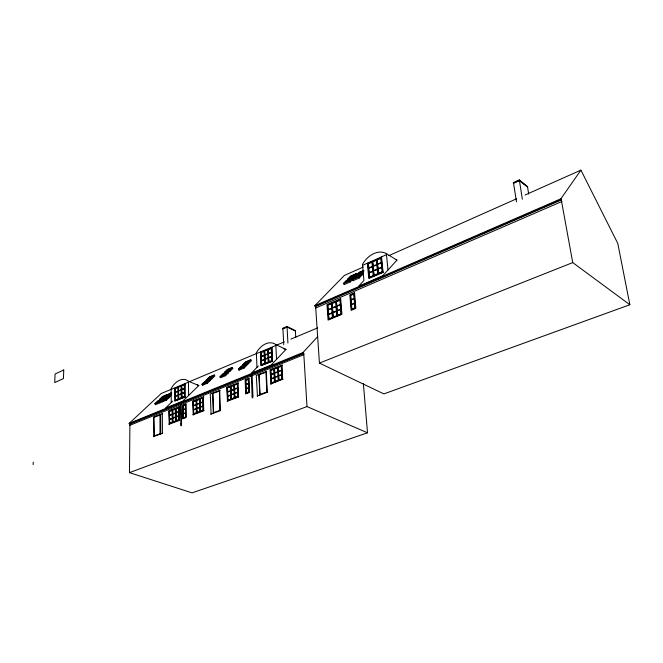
<?xml version="1.0" encoding="UTF-8"?>
<svg xmlns="http://www.w3.org/2000/svg" width="663" height="663" viewBox="0 0 663 663"><rect width="100%" height="100%" fill="white"/><g stroke="black" fill="none" stroke-linecap="round" stroke-linejoin="round"><path stroke-width="0.99" d="M367.517 432.815L192.046 492.866L129.476 472.644L129.907 423.997L303.745 353.23L307.002 406.568L367.517 432.815L363.365 383.504M33.15 464.589L33.266 462.128M252.048 373.418L252.934 396.126L252.818 397.643L252.205 397.883L251.269 374.363M314.809 305.701L560.881 198.809L580.921 170.134L617.783 243.412L629.85 304.74L383.877 393.897L319.425 363.092L315.621 306.48L314.809 305.701L344.337 275.468L363.266 267.04M396.955 260.153L382.742 275.758L358.526 286.283L363.921 280.515L362.495 264.33A20.735 14.959 -58.6 0 1 386.38 253.656L396.955 260.153L396.176 259.921M129.907 423.997L129.152 423.408L302.983 352.534L317.676 336.663M359.238 277.988L362.139 274.93L361.492 273.802L355.169 276.595L352.244 279.645L352.89 280.781L359.238 277.988L358.592 276.852L361.492 273.802M363.548 271.316L362.354 272.568L357.092 274.896L359.495 272.385L363.871 270.446M363.705 270.371L359.205 272.369L356.329 275.377L362.644 272.584L363.788 271.382M353.296 278.825L352.658 277.706L346.393 280.466L343.442 283.524L344.089 284.651L350.371 281.891L356.769 275.195M283.88 348.854L286.018 349.434L271.026 365.122L251.352 373.153L258.346 365.968M343.442 283.524L349.724 280.756L352.658 277.706M348.208 280.366L347.569 279.247L353.818 276.488L356.711 273.471L357.34 274.59M347.569 279.247L350.478 276.239L356.711 273.471M244.15 368.023L247.183 364.957L246.611 363.987L241.498 366.109L238.44 369.175L239.02 370.136L244.15 368.023L243.57 367.045L246.611 363.987M244.987 365.147L248.393 363.738L251.393 360.713L250.821 359.752L245.724 361.874L242.708 364.899L243.288 365.86M242.708 364.899L247.821 362.769L250.821 359.752M239.02 370.136L240.246 368.91M225.544 375.706L228.627 372.647L228.055 371.694L223.066 373.766L219.967 376.824L220.547 377.777L225.544 375.706L224.972 374.752L228.055 371.694M226.531 372.813L229.854 371.429L232.904 368.404L232.332 367.459L227.359 369.531L224.301 372.548L224.873 373.501M224.301 372.548L229.282 370.476L232.332 367.459M201.95 384.283L206.823 382.269L209.956 379.211L210.527 380.156L207.403 383.214L202.522 385.228L201.95 384.283L205.082 381.233L209.956 379.211M206.334 380.023L211.199 378.001L214.29 374.985L214.853 375.921L211.77 378.938L206.906 380.96L206.334 380.023L209.433 377.007L214.29 374.985M202.522 385.228L203.773 384.01M197.334 384.78L198.817 385.551L182.739 401.148L165.261 408.275L172.712 401.148M166.446 400.137L169.662 397.096L169.098 396.184L164.499 398.09L161.275 401.132L161.838 402.043L166.446 400.137L165.883 399.225L169.098 396.184M161.838 402.043L163.123 400.825M171.584 393.631L170.258 394.883L166.43 396.474L169.082 393.971L170.996 393.176M171.717 392.736L168.966 393.88L165.783 396.888L170.374 394.974L171.651 393.772M154.869 403.784L159.443 401.894L162.667 398.853L163.231 399.764L160.007 402.806L155.432 404.695L154.869 403.784L158.109 400.75L162.667 398.853M159.957 400.444L159.393 399.54L163.952 397.643L167.142 394.642L167.698 395.546M159.393 399.54L162.601 396.54L167.142 394.642M129.152 423.408L161.225 393.515L171.717 389.115M513.394 183.22L519.419 180.477L527.698 186.983L519.32 179.872L513.295 182.615L513.394 183.22L519.378 180.576M519.311 180.527L527.632 186.933M362.586 265.333L386.479 254.667M381.126 257.584L382.841 272.07L369.192 277.681L367.907 263.476L381.399 257.75M368.976 268.059L368.321 263.708L372.233 262.258M373.368 266.112L372.705 261.752L376.634 260.294M377.777 264.156L377.106 259.788L381.059 258.321M388.816 255.669L516.568 198.784M525.088 194.988L580.921 170.134M368.694 267.893L372.614 266.443M373.087 265.946L377.032 264.487M377.504 263.99L381.465 262.523M369.39 272.659L368.736 268.291L372.656 266.849M373.791 270.719L373.128 266.352L377.065 264.893M378.217 268.772L377.545 264.396L381.498 262.929M355.451 276.612L360.722 274.283L358.31 276.827L353.014 279.164M352.675 278.402L354.456 277.606L353.818 276.488M361.484 274.515L363.291 273.711L362.644 272.584M360.324 275.725L362.139 274.93M352.244 279.645L358.592 276.852M369.109 272.493L373.037 271.051M373.518 270.554L377.462 269.103M377.943 268.606L381.905 267.148M369.805 277.275L369.15 272.899L373.078 271.457M374.222 275.344L373.551 270.96L377.504 269.51M378.656 273.405L377.976 269.012L381.946 267.554M369.531 277.117L373.468 275.675M373.94 275.186L377.902 273.736M378.374 273.247L382.352 271.789M369.192 277.681L382.493 271.871M369.473 277.847L382.775 272.029M383.363 272.377L368.769 278.394L367.401 263.178M315.099 306.207L561.196 199.406L572.733 262.589L629.85 304.74M315.621 306.48L561.66 199.787M315.721 307.997L561.959 201.453M328.782 319.541L327.456 305.005L340.558 299.635M328.434 309.646L327.845 305.253L331.657 303.886M332.702 307.823L332.097 303.422L335.934 302.046M336.986 305.983L336.373 301.582L340.227 300.198M286.971 327L295.541 331.177L295.507 330.655L287.021 326.445L282.753 328.276L282.778 328.798L287.038 327.033M282.778 328.798L287.046 326.967M328.152 309.488L331.972 308.129M332.412 307.665L336.249 306.298M336.696 305.834L340.558 304.458M328.773 314.303L328.177 309.903L331.997 308.535M333.041 312.488L332.445 308.071L336.282 306.704M337.334 310.657L336.729 306.24L340.591 304.864M328.483 314.154L332.312 312.795M332.76 312.331L336.605 310.972M337.053 310.508L340.915 309.14M329.113 318.978L328.516 314.56L332.345 313.201M333.39 317.171L332.785 312.745L336.638 311.378M337.691 315.356L337.086 310.914L340.948 309.546M295.4 331.177L295.756 337.368M328.823 318.828L332.66 317.478M333.108 317.022L336.961 315.663M337.409 315.198L341.279 313.839M328.492 319.392L341.685 314.096M189.833 381.515L256.581 353.512M276.612 345.108L284.236 341.909M290.916 339.108L317.618 327.903M171.137 389.413L188.458 382.145M256.39 353.652L275.849 345.489M175.43 400.667L174.982 388.236L184.894 384.358M261.28 365.147L272.435 360.854L261.28 365.147L260.716 352.293L271.805 347.942M175.554 392.198L175.256 388.468L178.156 387.474M178.737 390.88L178.43 387.142L181.355 386.139M181.935 389.546L181.629 385.8L184.554 384.797M261.471 356.437L261.04 352.534L264.264 351.415M265.043 354.954L264.612 351.034L267.852 349.915M268.639 353.454L268.2 349.534L271.449 348.406M175.289 392.09L178.198 391.104M178.471 390.764L181.397 389.769M181.67 389.438L184.604 388.435M261.205 356.313L264.438 355.202M264.777 354.829L268.026 353.711M268.374 353.329L271.639 352.21M175.596 396.184L175.289 392.446L178.198 391.452M178.778 394.866L178.471 391.12L181.397 390.117M181.985 393.54L181.67 389.786L184.612 388.783M261.653 360.597L261.214 356.677L264.454 355.567M265.233 359.114L264.794 355.194L268.043 354.075M268.838 357.63L268.391 353.694L271.656 352.575M160.869 400.062L164.515 398.554L163.952 397.643M167.258 397.41L170.938 395.886L170.374 394.974M167.822 397.858L169.662 397.096M208.903 380.827L210.527 380.156M226.97 373.335L228.627 372.647M161.275 401.132L165.883 399.225M219.967 376.824L224.972 374.752M238.44 369.175L243.57 367.045M175.322 396.076L178.239 395.09M178.513 394.758L181.438 393.764M181.712 393.432L184.654 392.438M261.388 360.481L264.62 359.371M264.968 358.998L268.225 357.879M268.573 357.506L271.838 356.387M175.629 400.179L175.322 396.424L178.239 395.438M178.828 398.869L178.513 395.107L181.447 394.12M182.035 397.551L181.72 393.781L184.662 392.786M261.835 364.774L261.404 360.846L264.636 359.736M265.424 363.299L264.985 359.363L268.242 358.252M269.037 361.816L268.59 357.871L271.855 356.752M175.355 400.071L178.281 399.093M178.554 398.761L181.488 397.775M181.761 397.444L184.704 396.449M261.57 364.658L264.81 363.556M265.159 363.175L268.416 362.073M268.764 361.7L272.037 360.581M175.09 400.535L185.052 396.714L175.363 400.643M174.974 388.079L174.759 401.115L185.4 397.013M260.65 352.152L260.915 365.761L272.841 361.161M129.409 423.814L303.745 353.23M180.609 403.137L181.165 402.905L181.563 424.129L181.422 425.588L180.866 425.803L180.435 402.607M129.898 425.298L303.828 354.655M153.957 436.652L153.601 416.994L162.675 413.588M169.247 424.444L168.816 410.828L179.524 406.759M193.256 414.947L192.693 401.148L203.756 396.946M211.083 414.3L210.279 394.029L220.058 390.341M227.492 401.405L226.738 387.358L238.307 382.957M257.468 396.159L256.274 375.391L266.659 371.471M271.051 384.175L270.04 369.813L282.272 365.147M154.297 436.072L153.94 417.3L160.313 414.98M169.587 423.856L169.156 411.135L179.184 407.347M193.604 414.35L193.057 401.455L203.408 397.543M213.627 412.842L212.815 393.457L219.71 390.946M227.848 400.792L227.119 387.664L237.951 383.562M260.161 394.626L258.984 374.769L266.286 372.1M271.424 383.546L270.454 370.12L281.899 365.777M172.372 410.405L169.43 411.383L169.728 415.195M172.952 413.903L172.645 410.082L175.604 409.104M176.184 412.601L175.877 408.773L178.844 407.786M193.679 405.574L193.347 401.703L196.372 400.701M199.712 399.35L196.671 400.361L197.01 404.231M200.35 402.889L200.002 399.01L203.06 397.991M227.815 391.85L227.426 387.913L230.583 386.861M231.304 390.449L230.906 386.504L234.08 385.443M237.594 384.026L234.404 385.087L234.801 389.048M274.117 369.258L270.786 370.368L271.242 374.404M277.814 367.758L274.474 368.877L274.938 372.913M278.642 371.421L278.178 367.377L281.535 366.249M169.455 415.088L172.405 414.118M172.678 413.795L175.637 412.825M175.91 412.494L178.877 411.516M193.405 405.466L196.439 404.463M196.737 404.123L199.778 403.121M200.077 402.781L203.135 401.77M227.542 391.742L230.707 390.689M231.031 390.341L234.205 389.28M234.528 388.932L237.719 387.872M270.968 374.28L274.308 373.17M274.664 372.797L278.012 371.678M278.377 371.305L281.742 370.178M169.761 419.273L169.463 415.444L172.405 414.483M172.985 417.988L172.678 414.151L175.637 413.182M176.225 416.695L175.91 412.858L178.886 411.88M193.745 409.701L193.414 405.822L196.447 404.828M197.077 408.375L196.737 404.488L199.787 403.485M200.433 407.041L200.085 403.145L203.143 402.134M227.939 396.06L227.55 392.106L230.716 391.062M231.428 394.667L231.039 390.706L234.221 389.653M234.942 393.267L234.545 389.297L237.735 388.245M271.449 378.697L270.985 374.653L274.325 373.542M275.145 377.222L274.681 373.17L278.029 372.059M278.866 375.739L278.394 371.678L281.758 370.559M169.488 419.173L172.438 418.204M172.712 417.881L175.67 416.919M175.952 416.588L178.919 415.618M193.472 409.593L196.513 408.599M196.803 408.267L199.861 407.264M200.151 406.925L203.218 405.922M227.666 395.944L230.84 394.899M231.163 394.551L234.346 393.507M234.669 393.151L237.868 392.098M271.175 378.581L274.515 377.471M274.872 377.098L278.228 375.996M278.593 375.614L281.966 374.504M169.786 423.367L169.488 419.53L172.438 418.568M173.018 422.091L172.712 418.245L175.678 417.276M176.259 420.798L175.952 416.952L178.927 415.974M193.811 413.845L193.48 409.958L196.521 408.963M197.151 412.527L196.812 408.632L199.861 407.629M200.508 411.193L200.16 407.289L203.226 406.286M228.064 400.278L227.674 396.317L230.848 395.272M231.569 398.894L231.172 394.924L234.354 393.872M235.083 397.502L234.677 393.524L237.876 392.471M271.648 383.015L271.192 378.954L274.532 377.852M275.36 381.548L274.896 377.479L278.253 376.369M279.082 380.073L278.609 375.996L281.982 374.885M319.425 363.092L572.733 262.589M169.513 423.267L172.463 422.306M172.745 421.983L175.712 421.022M175.985 420.698L178.687 419.629L179.317 420.01M193.538 413.745L196.588 412.751M196.878 412.419L199.936 411.425M200.234 411.085L203.301 410.09M227.79 400.17L230.973 399.126M231.288 398.778L234.478 397.742M234.81 397.386L238.009 396.341M271.382 382.891L274.457 381.673L275.062 382.045M275.087 381.424L278.452 380.322M278.808 379.949L282.189 378.838M169.239 423.732L178.969 419.878L178.836 407.215M193.264 414.218L203.665 410.364M227.508 400.659L238.39 396.623M271.084 383.396L282.256 378.971L283.018 379.443M168.899 424.32L179.665 420.325M192.916 414.814L204.038 410.679M227.152 401.264L238.788 396.938M270.711 384.026L282.678 379.286L281.932 364.99M180.842 424.022L181.405 423.806M252.131 396.035L252.744 395.794M153.949 435.947L160.371 433.693M213.279 412.709L220.224 410.256M259.821 394.477L267.189 391.874M153.609 436.527L162.75 433.212M210.743 414.168L220.605 410.579M257.128 396.01L267.603 392.189M129.476 472.644L307.002 406.568M160.711 434.008L160.653 414.408M172.745 422.555L172.645 409.941M175.985 421.27L175.869 408.632M169.156 411.135L169.703 411.483M196.878 412.999L196.381 400.112L196.944 400.469M200.226 411.673L199.986 398.869M178.554 399.333L178.43 387.01M213.271 413.447L212.79 393.292M181.761 398.015L181.621 385.675M185.234 383.778L185.068 396.88M171.236 402.557L171.137 388.543A16.956 11.047 -68.1 0 1 188.449 381.275L198.817 385.551M231.279 399.383L230.873 386.372M234.793 397.991L234.097 384.838L234.677 385.203M259.797 395.247L258.918 374.603M278.783 380.579L278.112 367.252M270.454 370.12L271.059 370.493M265.134 363.796L264.554 350.926M274.739 369.001L274.142 368.628L274.789 381.929M268.739 362.313L268.142 349.418M272.17 347.321L272.51 361.004M256.971 367.385L256.349 352.741A17.959 12.44 -65.3 0 1 275.8 344.578L286.018 349.434M333.058 317.734L331.989 303.331M337.359 315.919L336.265 301.483M373.882 275.916L372.565 261.686M378.316 273.976L376.974 259.722M159.443 401.894L160.007 402.806M206.823 382.269L207.403 383.214M211.199 378.001L211.77 378.938M229.282 370.476L229.854 371.429M247.821 362.769L248.393 363.738M302.983 352.534L303.256 352.998M349.724 280.756L350.371 281.891M560.881 198.809L561.196 199.406M527.533 186.983L528.684 194.068M519.32 179.872L522.345 199.232M513.56 183.22L516.477 201.842M386.38 253.656L387.988 269.998M381.548 256.863L383.023 272.17M380.786 258.147L381.184 262.357M381.225 262.763L381.631 266.982M381.673 267.388L382.079 271.623M376.36 260.128L376.75 264.322M376.791 264.728L377.189 268.938M377.222 269.344L377.62 273.579M371.951 262.092L372.341 266.277M372.374 266.683L372.763 270.885M372.805 271.291L373.186 275.51M340.276 299.477L341.395 313.947M339.937 300.041L340.268 304.3M340.301 304.707L340.633 308.983M340.666 309.397L340.997 313.69M335.644 301.897L335.967 306.14M336 306.555L336.323 310.823M336.348 311.229L336.671 315.513M331.376 303.737L331.682 307.98M331.715 308.386L332.03 312.646M332.064 313.052L332.378 317.328M287.021 326.445L287.916 343.02M282.919 328.798L283.764 344.752M281.56 365.62L282.256 378.971M281.261 366.125L281.468 370.062M281.485 370.435L281.692 374.38M281.709 374.761L281.916 378.714M277.548 367.634L277.739 371.553M277.764 371.935L277.963 375.871M277.979 376.252L278.178 380.197M275.8 344.578L276.537 359.354M273.844 369.134L274.034 373.045M274.051 373.426L274.242 377.355M274.258 377.728L274.457 381.673M271.474 347.785L272.103 360.705M271.184 348.282L271.374 352.086M271.391 352.451L271.573 356.263M271.59 356.628L271.772 360.465M267.587 349.791L267.761 353.586M267.777 353.951L267.96 357.763M267.976 358.128L268.15 361.948M266.319 371.321L267.264 392.048M265.946 371.943L266.849 391.725M263.998 351.291L264.172 355.078M264.189 355.443L264.355 359.247M264.371 359.611L264.545 363.432M237.967 382.808L238.44 396.797M237.603 383.421L238.05 396.482M237.321 383.91L237.453 387.756M237.462 388.128L237.594 391.982M237.603 392.355L237.735 396.225M233.807 385.327L233.931 389.173M233.948 389.537L234.072 393.391M234.08 393.764L234.205 397.626M230.318 386.744L230.434 390.573M230.442 390.946L230.567 394.792M230.575 395.156L230.691 399.018M219.718 390.2L220.265 410.438M219.37 390.805L219.884 410.124M203.417 396.805L203.69 410.546M203.069 397.402L203.326 410.231M202.787 397.883L202.861 401.662M202.87 402.027L202.944 405.814M202.953 406.179L203.027 409.983M199.439 399.242L199.505 403.013M199.513 403.369L199.588 407.157M199.588 407.521L199.662 411.317M196.099 400.593L196.165 404.355M196.173 404.712L196.24 408.491M196.24 408.856L196.306 412.643M188.449 381.275L188.648 395.413M184.554 384.225L184.712 396.582M184.289 384.681L184.331 388.327M184.339 388.675L184.389 392.33M184.389 392.678L184.438 396.341M181.082 386.032L181.123 389.662M181.132 390.01L181.173 393.656M181.173 394.013L181.214 397.667M179.184 406.626L179.325 420.193M178.562 407.687L178.604 411.416M178.612 411.773L178.645 415.51M178.654 415.875L178.687 419.629M177.891 387.366L177.924 390.996M177.933 391.344L177.966 394.982M177.974 395.33L178.007 398.985M175.322 408.996L175.355 412.717M175.363 413.074L175.397 416.812M175.397 417.168L175.43 420.914M172.098 410.298L172.131 414.019M172.131 414.375L172.156 418.104M172.165 418.461L172.189 422.198M162.327 413.455L162.41 433.08M159.974 414.856L160.032 433.569M63.747 369.971L63.441 378.573L54.739 382.592L55.07 374.031L63.747 369.971M351.887 278.187L349.442 280.731L344.213 283.043L346.666 280.49L351.887 278.187M355.948 273.952L353.536 276.463L348.332 278.767L350.752 276.256L355.948 273.952M245.932 364.418L243.396 366.971L239.119 368.736L241.664 366.191L245.932 364.418M250.142 360.175L247.639 362.694L243.387 364.468L245.898 361.948L250.142 360.175M227.384 372.117L224.807 374.67L220.646 376.393L223.224 373.849L227.384 372.117M231.66 367.882L229.125 370.402L224.972 372.125L227.517 369.614L231.66 367.882M209.284 379.634L206.682 382.178L202.613 383.86L205.232 381.316L209.284 379.634M213.627 375.399L211.049 377.918L206.997 379.601L209.583 377.09L213.627 375.399M168.443 396.598L165.767 399.126L161.921 400.717L164.615 398.19L168.443 396.598M162.021 399.267L159.327 401.795L155.523 403.369L158.217 400.842L162.021 399.267M166.504 395.049L163.844 397.551L160.04 399.134L162.708 396.631L166.504 395.049M340.691 298.764L326.967 304.698L328.077 320.096L341.901 314.262L340.691 298.764M354.539 292.789L349.857 294.811L351.125 310.375L355.84 308.386L354.539 292.789M354.117 293.51L350.362 295.126L351.547 309.662L355.327 308.063L354.117 293.51M353.777 294.082L350.768 295.375L351.117 299.651L354.133 298.367L353.777 294.082M354.166 298.773L351.15 300.066L351.506 304.358L354.523 303.074L354.166 298.773M354.556 303.488L351.539 304.773L351.887 309.082L354.92 307.806L354.556 303.488M185.996 403.866L182.491 405.284L182.656 418.875L186.179 417.483L185.996 403.866M248.973 378.349L245.161 379.891L245.675 393.93L249.52 392.413L248.973 378.349M185.657 404.455L182.847 405.59L182.996 418.287L185.822 417.168L185.657 404.455M248.608 378.963L245.55 380.206L246.039 393.316L249.114 392.098L248.608 378.963M185.383 404.927L183.129 405.839L183.17 409.577L185.425 408.673L185.383 404.927M248.318 379.46L245.865 380.454L246.014 384.316L248.468 383.322L248.318 379.46M185.433 409.03L183.179 409.933L183.22 413.687L185.483 412.784L185.433 409.03M248.484 383.695L246.031 384.681L246.172 388.559L248.633 387.573L248.484 383.695M185.483 413.148L183.228 414.052L183.27 417.814L185.532 416.911L185.483 413.148M248.65 387.946L246.188 388.932L246.329 392.819L248.799 391.841L248.65 387.946"/></g></svg>
